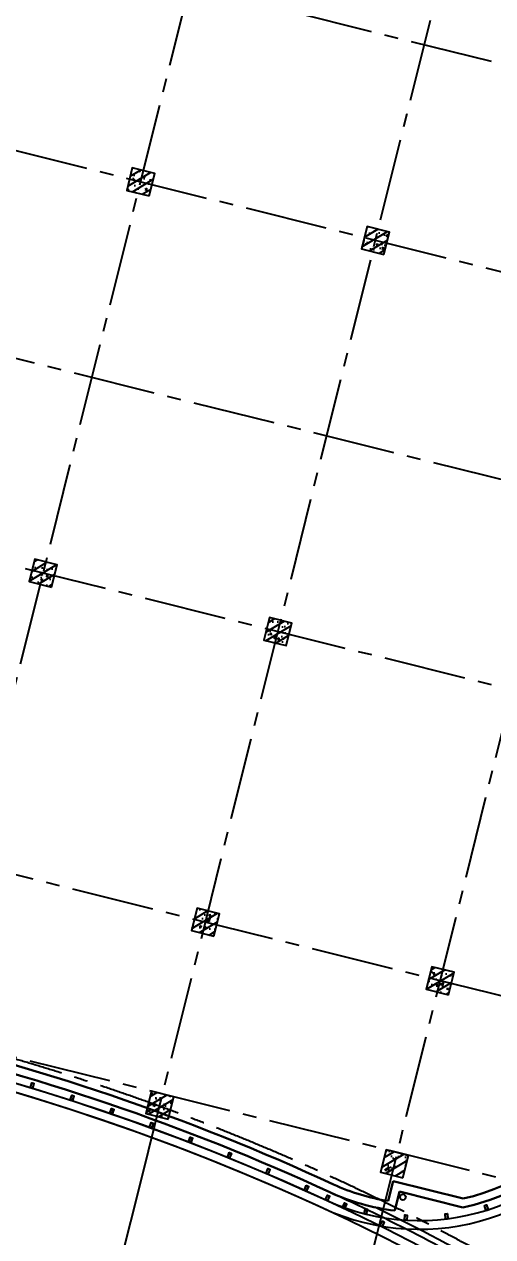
# Model space of a CAD drawing. Extents: x 138868 to 1251000, y -188972 to 132579.
# Drawn here: x 940955 to 957220, y 53320 to 95427 of the extents above; entities that cross this region are included whole.
import ezdxf
from ezdxf.enums import TextEntityAlignment as Align

# ---------------------------------------------------------------- set-up
doc = ezdxf.new("R2010")
doc.units = 0
doc.linetypes.add('CENTER2', pattern=[28.575000000000003, 19.05, -3.175, 3.175, -3.175])
doc.linetypes.add('DASHDOT', pattern=[1, 0.5, -0.25, 0, -0.25])
doc.layers.get('0').update_dxf_attribs({"color": 8})
doc.layers.get('Defpoints').update_dxf_attribs({"color": 8})
for name, color, linetype in [('#幕墙线-平面', 8, 'Continuous'), ('#标注', 8, 'Continuous'), ('#结构边线+内凹外凸边线', 8, 'Continuous'), ('#轴线', 8, 'CENTER2'), ('A-FLOR-PIPE', 8, 'Continuous'), ('A-FLOR-UNDR', 8, 'Continuous'), ('COLUMN', 8, 'Continuous'), ('dim', 8, 'Continuous'), ('建-填充', 8, 'Continuous'), ('数据中心轮廓线', 8, 'Continuous')]:
    doc.layers.add(name, color=color, linetype=linetype)
doc.layers.add('DOTE', color=8, linetype='DASHDOT', lineweight=5)
doc.layers.add('WALL', color=8, linetype='Continuous', lineweight=30)
doc.styles.add('JHZX', font='jrs.shx', dxfattribs={"width": 0.6, "bigfont": 'jhz.shx'})
doc.dimstyles.new('JZBZ-300', dxfattribs={"dimscale": 300, "dimtxt": 3, "dimasz": 1.5, "dimexe": 1, "dimexo": 1, "dimgap": 0.5, "dimtad": 1, "dimdec": 0, "dimdsep": 46, "dimtxsty": 'JHZX', "dimblk1": 'ARCHTICK', "dimblk2": 'ARCHTICK', "dimsah": 1, "dimcen": 0, "dimclrd": 1, "dimclre": 1, "dimclrt": 2, "dimadec": 1, "dimazin": 2, "dimtfac": 1, "dimtdec": 0, "dimtix": 1, "dimtmove": 0, "dimatfit": 3, "dimfxl": 1, "dimtolj": 1, "dimlwd": -1, "dimlwe": -1, "dimarcsym": 1})

# ---------------------------------------------------------------- blocks, each defined once
blk = doc.blocks.new('_FZH')
at = {"layer": '建-填充', "ltscale": 300}
h = blk.add_hatch(dxfattribs=at)
h.set_pattern_fill('钢筋混凝土', color=256, scale=0.1249999999999999, angle=-90.00000000000001)
h.set_pattern_definition([(315, (-0.5000000000000284, 0.5), (0.2209708691207961, 0.2209708691207959), []), (320, (-0.5000000000000284, 0.5), (-0.07844016872824407, -0.8965752282509413), [0.09374999999999993, -1.031249999999999]), (265, (-0.5000000000000284, 0.5), (0.9402401671250143, 0.1734391670162496), [0.07499999999999994, -0.8249999999999994]), (10.45139999999998, (-0.5065366750000067, 0.4252853999999786), (0.8617994275761914, -0.7231367271425267), [0.07967523749999997, -0.8764276399999996]), (316.1842, (-0.2500000000000284, 0.5), (-0.2068987679112728, -1.334051310782055), [0.1406249999999999, -1.546874999999999]), (6.635599999999983, (-0.2672416337500465, 0.3888290687499705), (1.217647338625552, -1.168328381935879), [0.1195128599999999, -1.314641249999999]), (261.1841999999999, (-0.2500000000000284, 0.5), (1.217648251156655, -1.168327431417034), [0.1124999999999999, -1.237499999999999]), (291, (-0.3125000000000284, 0.375), (-0.5032736133316734, -0.7461338151480765), [0.09374999999999993, -1.031249999999999]), (236, (-0.3125000000000284, 0.375), (0.9064375563085658, -0.3041441649019772), [0.07499999999999994, -0.8249999999999994]), (341.4514, (-0.3544395075000182, 0.3128222087499921), (0.4031631208874401, -1.050278285726862), [0.07967523749999997, -0.8764276399999996]), (307.5, (-0.5000000000000284, 0.5), (0.4161173172891392, -0.01519981914661343), [0, -0.8149999999999995, 0, -0.8374999999999995, 0, -0.8281249999999994]), (277.5, (-0.5000000000000284, 0.5), (0.49301463985295, -0.3288369218026856), [0, -0.4774999999999997, 0, -0.7962499999999995, 0, -0.3156249999999998]), (237.5, (-0.5000000000000284, 0.7787500000000023), (-0.02819358966797485, -0.6672780452155109), [0, -0.3124999999999999, 0, -0.9749999999999995, 0, -1.293749999999999]), (227.5, (-0.5000000000000284, 0.9037500000000023), (0.1251312279153969, -0.7289827116779823), [0, -0.4062499999999997, 0, -0.6474999999999995, 0, -0.9187499999999994])])
h.paths.add_polyline_path([(-0.5000000000000284, 0.5), (-0.5000000000000284, -0.5), (0.4999999999999716, -0.5), (0.4999999999999716, 0.5)])
at = {"layer": '#结构边线+内凹外凸边线'}
blk.add_lwpolyline([(-0.5000000000000284, -0.5), (0.4999999999999716, -0.5), (0.4999999999999716, 0.5), (-0.5000000000000284, 0.5)], close=True, dxfattribs=at)
blk = doc.blocks.new('*U3166')
blk.add_line((-8.960830237663566e-17, -20), (0, 0))
blk.add_circle((0, -24), 4)
at = {"style": 'JHZX', "width": 0.75}
blk.add_attdef('AXES', text='', height=4, dxfattribs=at).set_placement((0, -24), align=Align.MIDDLE_CENTER)
blk = doc.blocks.new('_ARCHTICK')
at = {"color": 0, "linetype": 'ByBlock', "const_width": 0.15}
blk.add_lwpolyline([(-0.5, -0.5), (0.5, 0.5)], dxfattribs=at)
blk = doc.blocks.new('*D3321')
at = {"layer": '#标注', "ltscale": 300, "transparency": 16777216}
for p, q in [((856190.8966844945, 99692.36909648811), (854993.744198457, 101943.8854600338)), ((1008530.367629015, 79636.49725693116), (1010269.463448736, 81501.44919732175))]:
    blk.add_line(p, q, dxfattribs=at)
blk.add_arc((918301.9844985469, -17121.59754685307), 134550.0001244242, 46.99999999366509, 117.9999999999995, dxfattribs=at)
at = {"layer": 'Defpoints', "color": 0, "ltscale": 300, "transparency": 16777216}
for p in [(962846.5674255192, 109840.9271025278), (856331.73815333, 99427.48481863044), (1008325.768120972, 79417.09114646802), (918301.9844985469, -17121.59754685307)]:
    blk.add_point(p, dxfattribs=at)
at = {"layer": '#标注', "ltscale": 300, "transparency": 16777216, "xscale": 450, "yscale": 450, "zscale": 450}
for p, rotation in [((855134.5856672928, 101679.0011821761), 207.9999999999995), ((1010064.863940693, 81282.04308685866), 316.9999999936651)]:
    blk.add_blockref('_ARCHTICK', p, dxfattribs=dict(at, rotation=rotation))
at = {"layer": '#标注', "ltscale": 300, "transparency": 16777216, "insert": (935942.5994007356, 116872.1755902018), "char_height": 900, "attachment_point": 5, "rotation": 352.4999999968323, "style": 'JHZX'}
blk.add_mtext('\\A1;71°', dxfattribs=at)
blk = doc.blocks.new('*D3322')
at = {"layer": '#标注', "ltscale": 300, "transparency": 16777216}
for p, q in [((983851.1665590641, 97798.35182484554), (984520.0357641303, 98971.00437009812)), ((1008530.367629015, 79636.49725693121), (1009451.065416566, 80623.82475547062))]:
    blk.add_line(p, q, dxfattribs=at)
blk.add_arc((918301.984498547, -17121.59754685324), 133350.0001244263, 46.9999999936651, 60.29999991711377, dxfattribs=at)
at = {"layer": 'Defpoints', "color": 0, "ltscale": 300, "transparency": 16777216}
for p in [(983702.5289581575, 97537.76237072912), (1001435.684510989, 87142.54036943044), (1008325.768120972, 79417.09114646813), (918301.984498547, -17121.59754685324)]:
    blk.add_point(p, dxfattribs=at)
at = {"layer": '#标注', "ltscale": 300, "transparency": 16777216, "xscale": 450, "yscale": 450, "zscale": 450}
for p, rotation in [((984371.3981632235, 98710.41491598164), 150.2999999171138), ((1009246.465908523, 80404.41864500754), 316.9999999936651)]:
    blk.add_blockref('_ARCHTICK', p, dxfattribs=dict(at, rotation=rotation))
at = {"layer": '#标注', "ltscale": 300, "transparency": 16777216, "insert": (997696.3274677793, 90763.25235255435), "char_height": 900, "attachment_point": 5, "rotation": 323.6499999553894, "style": 'JHZX'}
blk.add_mtext('\\A1;13.3°', dxfattribs=at)
blk = doc.blocks.new('*D3323')
at = {"layer": '#标注', "ltscale": 300, "transparency": 16777216}
for p, q in [((950308.2513160052, 111248.5271582598), (950634.8458755462, 112558.4263906632)), ((983851.1665590642, 97798.35182484554), (984520.0357641302, 98971.00437009783))]:
    blk.add_line(p, q, dxfattribs=at)
blk.add_arc((918301.984498547, -17121.59754685313), 133350.0001244259, 60.29999991711373, 75.99999999999903, dxfattribs=at)
at = {"layer": 'Defpoints', "color": 0, "ltscale": 300, "transparency": 16777216}
for p in [(950235.6747473254, 110957.4384403771), (973530.7245299395, 104253.8893017246), (983702.5289581575, 97537.76237072906), (918301.984498547, -17121.59754685313)]:
    blk.add_point(p, dxfattribs=at)
at = {"layer": '#标注', "ltscale": 300, "transparency": 16777216, "xscale": 450, "yscale": 450, "zscale": 450}
for p, rotation in [((950562.2693068662, 112267.3376727804), 165.999999999999), ((984371.3981632236, 98710.41491598135), 330.2999999171137)]:
    blk.add_blockref('_ARCHTICK', p, dxfattribs=dict(at, rotation=rotation))
at = {"layer": '#标注', "ltscale": 300, "transparency": 16777216, "insert": (968155.2211414808, 107205.6212330961), "char_height": 900, "attachment_point": 5, "rotation": 338.14999995855635, "style": 'JHZX'}
blk.add_mtext('\\A1;15.7°', dxfattribs=at)
blk = doc.blocks.new('*D3324')
at = {"layer": '#标注', "ltscale": 300, "transparency": 16777216}
for p, q in [((918301.9844985479, 115178.402575583), (918301.9844985479, 116528.4025775726)), ((950308.251316005, 111248.5271582598), (950634.845875546, 112558.426390663))]:
    blk.add_line(p, q, dxfattribs=at)
blk.add_arc((918301.9844985468, -17121.59754685307), 133350.0001244257, 75.999999999999, 89.99999999999955, dxfattribs=at)
at = {"layer": 'Defpoints', "color": 0, "ltscale": 300, "transparency": 16777216}
for p in [(918301.9844985479, 114878.402575583), (939928.4105648552, 114463.0528831376), (950235.6747473251, 110957.4384403771), (918301.9844985468, -17121.59754685307)]:
    blk.add_point(p, dxfattribs=at)
at = {"layer": '#标注', "ltscale": 300, "transparency": 16777216, "xscale": 450, "yscale": 450, "zscale": 450}
for p, rotation in [((918301.9844985479, 116228.4025775727), 179.9999999999995), ((950562.2693068661, 112267.3376727802), 345.999999999999)]:
    blk.add_blockref('_ARCHTICK', p, dxfattribs=dict(at, rotation=rotation))
at = {"layer": '#标注', "ltscale": 300, "transparency": 16777216, "insert": (934626.3830628317, 115829.9595890001), "char_height": 900, "attachment_point": 5, "rotation": 352.9999999999993, "style": 'JHZX'}
blk.add_mtext('\\A1;14°', dxfattribs=at)
blk = doc.blocks.new('LZ')
at = {"layer": '#幕墙线-平面', "ltscale": 250}
for points in [[(-32.49999999988358, -9.730402962304652e-05, -0.414213562373095), (-40.00002245465294, 7.499880241084611), (-40.00051645992789, 172.4998802403279, -0.414213562373095), (-32.50053891458083, 179.9999026951264), (32.49946108506992, 180.0000973032147, -0.414213562373095), (39.99948353983928, 172.5001197580132), (39.9999775448814, 7.500119758740766, -0.4142135623730949), (32.49999999976717, 9.730400051921606e-05)], [(-32.50001796381548, 5.999902695941273, -0.4142135623730951), (-34.00002245488577, 7.499898204987403), (-34.00051645981148, 172.4998982042016, -0.4142135623730951), (-32.50052095076535, 173.9999026951555), (32.49947904876899, 174.0000973032147, -0.4142135623730951), (33.99948353983928, 172.5001017941977), (33.9999775448814, 7.500101794925286, -0.4142135623730951), (32.49998203583527, 6.000097303971415)]]:
    blk.add_lwpolyline(points, format="xyb", close=True, dxfattribs=at)

msp = doc.modelspace()

# ---------------------------------------------------------------- linework, layer by layer
at = {"layer": '#幕墙线-平面', "ltscale": 500}
msp.add_lwpolyline([(998285.7021367988, 80237.03399766423, 0.2860734634963688), (866144.3737756913, 97576.69969902467, 0.4324632496480859), (862392.3873621444, 86538.52766009257), (877125.2731387713, 58829.99946906487, 0.3897332674103929), (887336.5475836261, 55231.04394336417, -0.2739152575343032), (966866.7564053421, 44807.51845885115, 0.3893999561442285), (977654.2845651237, 45646.6890394357), (999058.200471947, 68599.57872991194, 0.4327152502695922)], format="xyb", close=True, dxfattribs=at)
msp.add_lwpolyline([(866144.3739002969, 97576.69966680114, 0.4324632496197469), (862392.3874869961, 86538.52762810932), (877125.2732638898, 58829.99943657988, 0.3897332673906265), (887336.5477104676, 55231.04391210387, -0.2124371498010051), (951317.533810321, 54318.83629549388, 0.3893999562089555), (961622.6773407378, 57617.16739056236), (977172.2098301607, 84878.39989842544, 0.4327152502067482), (973743.2372546513, 96026.01245414908, 0.2242489846275923), (866144.3739002966, 97576.69966680091)], format="xyb", dxfattribs=at)
at = {"layer": '#幕墙线-平面'}
msp.add_lwpolyline([(998095.2647136045, 80005.22893333831, 0.2860734634963688), (866268.5585628813, 97303.60971636232, 0.432463249648085), (862657.2716399438, 86679.36912903795), (877390.1574166291, 58970.84093790059, 0.3897332674103919), (887218.5090697727, 55506.8462443829, -0.2739152575343032), (967051.8826010546, 45043.58686347376, 0.3893999561442295), (977434.8784545485, 45851.28854735848), (998838.7943614612, 68804.17823793064, 0.4327152502695888), (998095.264720533, 80005.2289276463)], format="xyb", dxfattribs=at)
at = {"layer": '#幕墙线-平面', "ltscale": 300}
msp.add_lwpolyline([(866268.5586875654, 97303.60968417418, 0.432463249619747), (862657.2717648009, 86679.36909704446), (877390.1575417477, 58970.84090541583, 0.3897332673906247), (887218.5091965785, 55506.84621310746, -0.2124371498010051), (951443.3872383656, 54591.16131206322, 0.3893999562089572), (961362.0878863917, 57765.80499106646), (976911.6203758148, 85027.03749892954, 0.4327152502067479), (973611.2342718868, 95756.61458381359, 0.2242489846275924)], format="xyb", close=True, dxfattribs=at)
at = {"layer": '#轴线', "ltscale": 150}
for p, q in [((934602.9527468174, 48258.01495860034), (948784.1433597114, 105135.6638836287)), ((945032.070193103, 55364.97021248558), (956934.627460428, 103103.5199605919)), ((977968.4455690077, 88944.3922311911), (927386.1517251479, 101555.9745345077)), ((953182.554293822, 53332.82628944836), (965085.1115611468, 101071.3760375545)), ((984712.8874651897, 80048.5183661987), (925692.6984016616, 94763.9042328361)), ((974581.5389762954, 75360.2518455938), (923999.245132464, 87971.83414890448)), ((972888.0857070978, 68568.18176166201), (922305.7918632659, 81179.76406497252)), ((970372.0980471782, 58477.10642612516), (919789.8042033175, 71088.68872944138)), ((968884.2783892399, 52509.78770952835), (918301.9845453799, 65121.3700128441))]:
    msp.add_line(p, q, dxfattribs=at)
for centre, radius, start, end in [((918301.9845202272, -17121.59760284243), 124899.9999998406, 45.62366798156813, 118.9562780656252), ((918301.984570557, -17121.59760285966), 79799.99999986478, 44.8455156965567, 120.0000000000624)]:
    msp.add_arc(centre, radius, start, end, dxfattribs=at)
at = {"layer": 'A-FLOR-PIPE'}
msp.add_circle((954102.4989515615, 54693.67053150147), 100, dxfattribs=at)
at = {"layer": 'A-FLOR-UNDR'}
for radius, start, end in [(79308.6049935667, 60.30017600665981, 65.19589841729933), (79508.6049935667, 60.44430044908911, 64.01673944527359)]:
    msp.add_arc((918297.9306524238, -17129.19640140707), radius, start, end, dxfattribs=at)
at = {"layer": 'dim', "ltscale": 300}
for points in [[(909963.945715663, 98578.4023309304), (907511.2838960048, 108415.4915936626, 0.08546788528828636), (866144.3739002969, 97576.19505117892, 0.4324632496197455), (862392.3874869961, 86538.02301248722), (877125.2732638898, 58829.49482095783, 0.3897332673906265), (887336.5477104676, 55230.53929648176, -0.2124371498010051), (951317.533810321, 54318.33167987183, 0.3893999562089553), (961622.6773407378, 57616.66277494014), (977172.2098301607, 84877.8952828034, 0.4327152502067507), (973743.2372546513, 96025.50783852703, 0.09273048928582212), (929092.6849368347, 108415.4916114839), (926640.0230481792, 98578.40207202872)], [(909729.5600268035, 98278.40233456931), (907282.1497937301, 108094.4286339566, 0.08495546336409823), (866268.5586874872, 97303.10506851663, 0.4324632496197475), (862657.2717648002, 86678.86448142375), (877390.1575417477, 58970.3362897936, 0.3897332673906237), (887218.5091965788, 55506.3415974853, -0.212437149801005), (951443.3872383656, 54590.65669644106, 0.3893999562089543), (961362.0878863917, 57765.30037544435), (976911.6203758148, 85026.53288330755, 0.4327152502067534), (973611.234271887, 95756.10996819154, 0.09221741090204245), (929321.8190390503, 108094.4286515407), (926874.4087352243, 98278.40206838981)]]:
    msp.add_lwpolyline(points, format="xyb", close=True, dxfattribs=at)
at = {"layer": 'DOTE'}
msp.add_arc((918301.9845455997, -17121.59765952924), 124899.9999994387, 46.00000001977925, 121.0000000005282, dxfattribs=at)
at = {"layer": 'WALL'}
for p, q in [((953592.3740574464, 54563.15265189781), (953763.4325826003, 55249.23092313652)), ((953763.4325826003, 55249.23092313652), (956190.1357946384, 54644.18585778313)), ((951695.092906412, 55135.30293000798), (951695.0973247557, 55135.31250359613)), ((953818.4728061403, 54229.91555392399), (953981.9447318036, 54885.5656365648)), ((953981.9447318036, 54885.5656365648), (956184.9116322694, 54336.30429894821))]:
    msp.add_line(p, q, dxfattribs=at)
for centre, radius, start, end in [((918301.9818228434, -17121.60076816409), 79599.99999928691, 65.19625313374301, 89.17220554180571), ((918301.981822843, -17121.60076816432), 79299.99999928712, 65.19625313374301, 89.16907369201634), ((954673.628413246, 61580.33791509725), 7399.999999999928, 281.7842791510797, 330.3000000064706), ((954673.628413246, 61580.33791509672), 7099.999999999485, 282.3329706835212, 330.3000000064706), ((954673.6284132465, 61580.33791509672), 7399.999999999525, 245.1962547064884, 263.3639834819506), ((954673.6284132465, 61580.33791509701), 7099.999999999727, 245.1962547064884, 261.2403791158491)]:
    msp.add_arc(centre, radius, start, end, dxfattribs=at)
at = {"layer": '数据中心轮廓线'}
msp.add_lwpolyline([(869624.885915159, 99096.04329767881, 0.007535906763480832), (866144.3739002969, 97576.19505117898, 0.4324632496197444), (862392.3874869954, 86538.02301248873), (877125.2732638901, 58829.49482095783, 0.389733267390625), (887336.5477104678, 55230.5392964817, -0.2124371498010046), (951317.533810321, 54318.33167987195, 0.3893999562089562), (961622.6773407378, 57616.6627749402), (977172.209830161, 84877.8952828034, 0.4327152502067543), (973743.2372546515, 96025.50783852703, 0.01474220444908848), (966979.0831498809, 99096.04323627084, 0.01474220444908848)], format="xyb", dxfattribs=at)

# ---------------------------------------------------------------- block references
at = {"layer": '#幕墙线-平面', "ltscale": 300}
for p, rotation in [((941202.9962519079, 58486.73475441942), 343.1490418012996), ((942588.8382620891, 58053.02948222181), 342.0958565401038), ((943966.4744273422, 57593.92498812219), 341.042671278908), ((945335.4392831414, 57109.57639062055), 339.9894860177122), ((946695.2702947534, 56600.1473374893), 338.9363007565163), ((948045.5080135129, 56065.80995048233), 337.8831154953207), ((949383.4019966358, 55507.72732600535), 337.8831154953207), ((957020.7056575897, 54247.26563280378), 17.74703755075838), ((952788.1630815072, 54115.24881094228), 345.8260181596394), ((954199.0501741203, 53895.47489583702), 356.466357956679), ((955626.2576914015, 53939.99078603345), 7.106697753718675)]:
    msp.add_blockref('LZ', p, dxfattribs=dict(at, rotation=rotation))
at = {"layer": '#幕墙线-平面'}
for p, rotation in [((950712.9764401247, 54924.22372865002), 335.778300338876), ((951443.3872383656, 54591.16131206322), 335.778300338876), ((952031.6022369342, 54316.38274871034), 334.7252152814436), ((953338.8339452548, 53684.40971948637), 333.6721302240111)]:
    msp.add_blockref('LZ', p, dxfattribs=dict(at, rotation=rotation))
at = {"layer": '#标注', "xscale": 300, "yscale": 300, "zscale": 300, "rotation": 346.0000000000009}
for p, values in [((945032.0701931024, 55364.97021248518), {'AXES': 'A10'}), ((953182.5542938211, 53332.82628944766), {'AXES': 'A11'})]:
    msp.add_blockref('*U3166', p, dxfattribs=at).add_auto_attribs(values)
at = {"layer": 'COLUMN'}
for p, xscale, yscale, zscale, rotation in [((944998.0656995974, 89950.53579156322), 799.9999999993097, 799.9999999993097, 799.9999999993097, 76.00000000003097), ((953148.5498003149, 87918.39186852524), 800.0000000004376, 800.0000000004376, 800.0000000004376, 75.99999999989645), ((941611.1591068837, 76366.39540596644), 799.9999999992525, 799.9999999992525, 799.9999999992525, 75.9999999999612), ((949761.6432076027, 74334.2514829291), 799.9999999993659, 799.9999999993659, 799.9999999993659, 76.0000000000148), ((947245.6555476838, 64243.17614739231), 800.0000000003263, 800.0000000003263, 800.0000000003263, 76.00000000006631), ((955396.1396484033, 62211.03222435503), 799.9999999994798, 799.9999999994798, 799.9999999994798, 76.00000000011994), ((945658.8866765858, 57888.28278875491), 799.9999999994798, 799.9999999994798, 799.9999999994798, 76.00000000011994), ((953811.5512322278, 55855.5952172465), 799.9999999994798, 799.9999999994798, 799.9999999994798, 76.00000000011994)]:
    msp.add_blockref('_FZH', p, dxfattribs=dict(at, xscale=xscale, yscale=yscale, zscale=zscale, rotation=rotation))

# ---------------------------------------------------------------- dimensions: what is measured, and where the dimension line sits
at = {"layer": '#标注', "ltscale": 300}
for base, center, p1, p2, picture, middle in [((962846.5674255192, 109840.9271025278), (918301.9844985469, -17121.59754685307), (1008325.768120972, 79417.09114646801), (856331.73815333, 99427.48481863044), '*D3321', (935942.5994007356, 116872.1755902018)), ((939928.4105648552, 114463.0528831376), (918301.9844985469, -17121.59754685307), (950235.6747473252, 110957.4384403771), (918301.9844985479, 114878.402575583), '*D3324', (934626.3830628317, 115829.9595890001)), ((973530.7245299395, 104253.8893017246), (918301.9844985469, -17121.59754685307), (983702.5289581574, 97537.76237072906), (950235.6747473252, 110957.4384403771), '*D3323', (968155.2211414808, 107205.6212330961)), ((1001435.684510989, 87142.54036943044), (918301.9844985469, -17121.59754685318), (1008325.768120972, 79417.09114646801), (983702.5289581574, 97537.76237072906), '*D3322', (997696.3274677792, 90763.25235255435))]:
    dim = msp.add_angular_dim_3p(base=base, center=center, p1=p1, p2=p2, dimstyle='JZBZ-300', override={"dimclrd": 256, "dimclre": 256, "dimclrt": 256}, dxfattribs=at)
    dim.commit()
    dim.dimension.update_dxf_attribs({"geometry": picture, "text_midpoint": middle})

doc.saveas('drawing.dxf')
